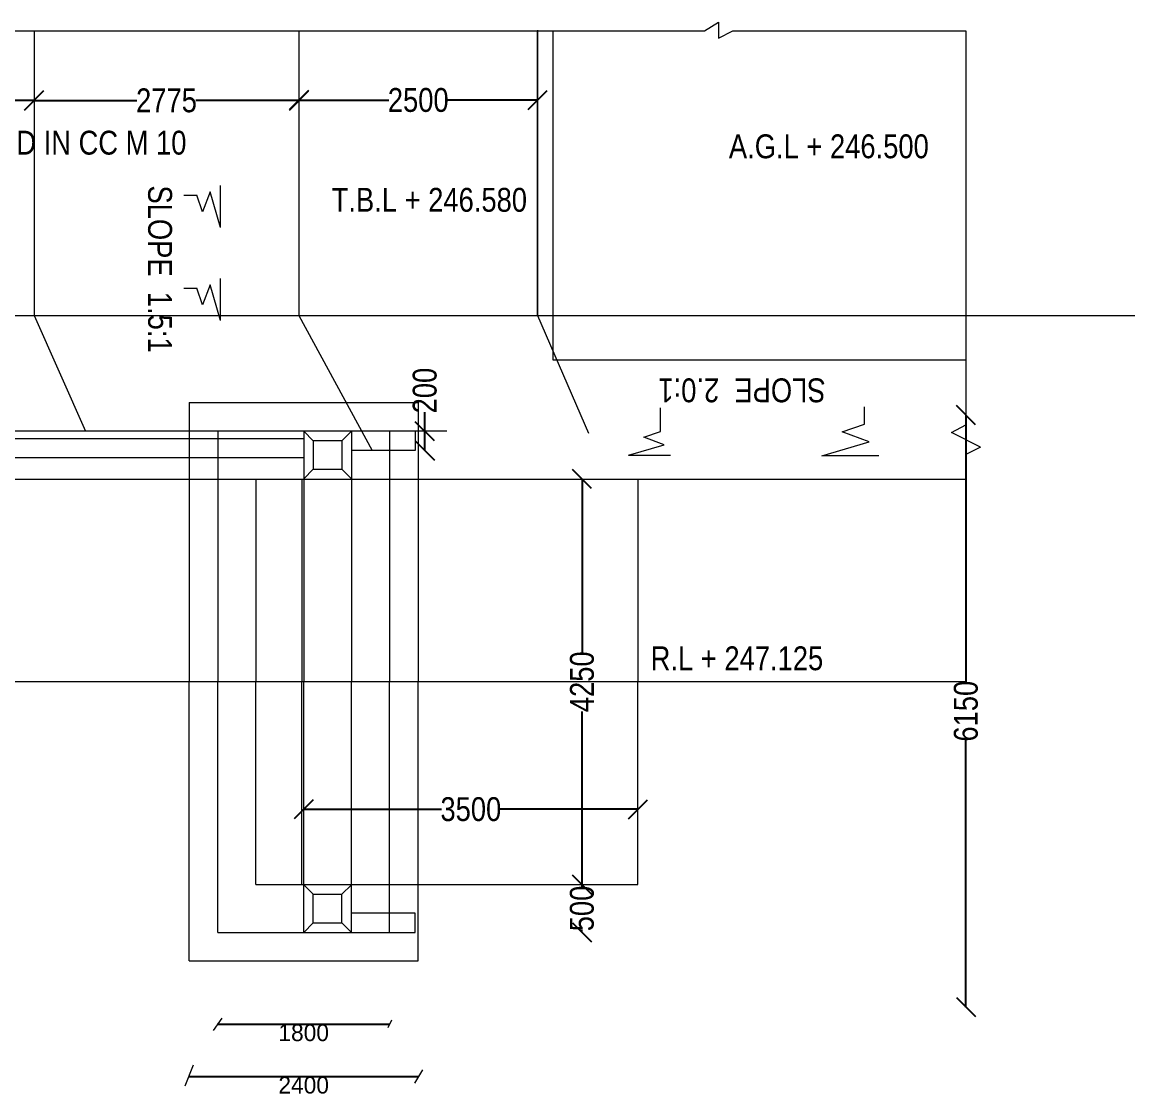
# Model space of a CAD drawing. Header units: millimetres. Extents: x 449716 to 511022, y -37103 to 8494.
# Drawn here: x 475907 to 487560, y -15981 to -4755 of the extents above; entities that cross this region are included whole.
import ezdxf

# ---------------------------------------------------------------- set-up
doc = ezdxf.new("R2010")
doc.units = ezdxf.units.MM
doc.header["$LTSCALE"] = 300
doc.header["$MEASUREMENT"] = 0
doc.layers.add('MAIN', color=7, linetype='Continuous')
doc.styles.add('ARIAL NARROW', font='ARIALN.TTF', dxfattribs={"height": 250})
doc.dimstyles.get("Standard").update_dxf_attribs({"dimtxt": 200, "dimasz": 200, "dimexe": 0.18, "dimexo": 0.0625, "dimgap": 0.09, "dimtad": 0, "dimdec": 0, "dimzin": 0, "dimdsep": 46, "dimtxsty": 'ARIAL NARROW', "dimcen": 0.0851, "dimdle": 0.1, "dimse1": 1, "dimse2": 1, "dimadec": 0, "dimazin": 0, "dimtfac": 1, "dimtdec": 0, "dimtofl": 0, "dimtmove": 0, "dimatfit": 3, "dimfxl": 1, "dimtolj": 1, "dimtzin": 0, "dimarcsym": 0})
doc.dimstyles.new('STANDARD$0', dxfattribs={"dimscale": 88.888889, "dimtxt": 0.02, "dimasz": 0.02, "dimexe": 0.05, "dimexo": 0.1, "dimgap": 0.002, "dimtad": 2, "dimdec": 0, "dimzin": 1, "dimdsep": 46, "dimtxsty": 'Standard', "dimcen": 0.09, "dimadec": 0, "dimazin": 0, "dimtfac": 1, "dimtdec": 4, "dimtofl": 0, "dimtmove": 0, "dimatfit": 3, "dimfxl": 1, "dimtolj": 1, "dimtzin": 1, "dimarcsym": 0})

# ---------------------------------------------------------------- blocks, each defined once
blk = doc.blocks.new('_Oblique')
at = {"color": 0, "linetype": 'ByBlock', "lineweight": -2}
blk.add_line((-0.5, -0.5), (0.5, 0.5), dxfattribs=at)
blk = doc.blocks.new('*D26')
at = {"layer": 'Defpoints', "color": 0, "lineweight": 9, "transparency": 16777216}
for p in [(478856, -11666), (482356, -11666), (478856, -13001)]:
    blk.add_point(p, dxfattribs=at)
at = {"layer": 'MAIN', "color": 0, "lineweight": -2, "transparency": 16777216}
for p, q in [((478855, -13001), (480300, -13001)), ((482356, -13001), (480911, -13001))]:
    blk.add_line(p, q, dxfattribs=at)
at = {"layer": 'MAIN', "color": 0, "lineweight": -2, "transparency": 16777216, "xscale": 200, "yscale": 200, "zscale": 200, "rotation": 180}
blk.add_blockref('_Oblique', (478856, -13001), dxfattribs=at)
at = {"layer": 'MAIN', "color": 0, "lineweight": -2, "transparency": 16777216, "xscale": 200, "yscale": 200, "zscale": 200}
blk.add_blockref('_Oblique', (482356, -13001), dxfattribs=at)
at = {"layer": 'MAIN', "color": 0, "lineweight": 9, "transparency": 16777216, "insert": (480606, -13001), "char_height": 250, "attachment_point": 5, "style": 'ARIAL NARROW'}
blk.add_mtext('\\A1;3500', dxfattribs=at)
blk = doc.blocks.new('*D30')
at = {"layer": 'Defpoints', "color": 0, "lineweight": 9, "transparency": 16777216}
for p in [(482128, -9540), (481771, -13790), (482128, -13790)]:
    blk.add_point(p, dxfattribs=at)
at = {"layer": 'MAIN', "color": 0, "lineweight": -2, "transparency": 16777216}
for p, q in [((481771, -9539), (481771, -11355)), ((481771, -13790), (481771, -11975))]:
    blk.add_line(p, q, dxfattribs=at)
at = {"layer": 'MAIN', "color": 0, "lineweight": -2, "transparency": 16777216, "xscale": 200, "yscale": 200, "zscale": 200}
for p, rotation in [((481771, -9540), 90), ((481771, -13790), 270)]:
    blk.add_blockref('_Oblique', p, dxfattribs=dict(at, rotation=rotation))
at = {"layer": 'MAIN', "color": 0, "lineweight": 9, "transparency": 16777216, "insert": (481771, -11665), "char_height": 250, "attachment_point": 5, "rotation": 90, "style": 'ARIAL NARROW'}
blk.add_mtext('\\A1;4250', dxfattribs=at)
blk = doc.blocks.new('*D31')
at = {"layer": 'Defpoints', "color": 0, "lineweight": 9, "transparency": 16777216}
for p in [(480612, -13790), (480612, -14290), (481770, -14290)]:
    blk.add_point(p, dxfattribs=at)
at = {"layer": 'MAIN', "color": 0, "lineweight": -2, "transparency": 16777216}
for p, q in [((481770, -13789), (481770, -13813)), ((481770, -14290), (481770, -14266))]:
    blk.add_line(p, q, dxfattribs=at)
at = {"layer": 'MAIN', "color": 0, "lineweight": -2, "transparency": 16777216, "xscale": 200, "yscale": 200, "zscale": 200}
for p, rotation in [((481770, -13790), 90), ((481770, -14290), 270)]:
    blk.add_blockref('_Oblique', p, dxfattribs=dict(at, rotation=rotation))
at = {"layer": 'MAIN', "color": 0, "lineweight": 9, "transparency": 16777216, "insert": (481770, -14040), "char_height": 250, "attachment_point": 5, "rotation": 90, "style": 'ARIAL NARROW'}
blk.add_mtext('\\A1;500', dxfattribs=at)
blk = doc.blocks.new('*D43')
at = {"layer": 'Defpoints', "color": 0, "lineweight": 9, "transparency": 16777216}
for p in [(470031, -5575), (476031, -5575), (476031, -5863)]:
    blk.add_point(p, dxfattribs=at)
at = {"layer": 'MAIN', "color": 0, "lineweight": -2, "transparency": 16777216}
for p, q in [((470031, -5575), (472724, -5575)), ((476031, -5575), (473337, -5575))]:
    blk.add_line(p, q, dxfattribs=at)
at = {"layer": 'MAIN', "color": 0, "lineweight": -2, "transparency": 16777216, "xscale": 200, "yscale": 200, "zscale": 200, "rotation": 180}
blk.add_blockref('_Oblique', (470031, -5575), dxfattribs=at)
at = {"layer": 'MAIN', "color": 0, "lineweight": -2, "transparency": 16777216, "xscale": 200, "yscale": 200, "zscale": 200}
blk.add_blockref('_Oblique', (476031, -5575), dxfattribs=at)
at = {"layer": 'MAIN', "color": 0, "lineweight": 9, "transparency": 16777216, "insert": (473031, -5575), "char_height": 250, "attachment_point": 5, "style": 'ARIAL NARROW'}
blk.add_mtext('\\A1;6000', dxfattribs=at)
blk = doc.blocks.new('*D44')
at = {"layer": 'Defpoints', "color": 0, "lineweight": 9, "transparency": 16777216}
for p in [(476031, -5575), (478805, -5575), (478805, -5575)]:
    blk.add_point(p, dxfattribs=at)
at = {"layer": 'MAIN', "color": 0, "lineweight": -2, "transparency": 16777216}
for p, q in [((476031, -5575), (477109, -5575)), ((478805, -5575), (477727, -5575))]:
    blk.add_line(p, q, dxfattribs=at)
at = {"layer": 'MAIN', "color": 0, "lineweight": -2, "transparency": 16777216, "xscale": 200, "yscale": 200, "zscale": 200, "rotation": 180}
blk.add_blockref('_Oblique', (476031, -5575), dxfattribs=at)
at = {"layer": 'MAIN', "color": 0, "lineweight": -2, "transparency": 16777216, "xscale": 200, "yscale": 200, "zscale": 200}
blk.add_blockref('_Oblique', (478805, -5575), dxfattribs=at)
at = {"layer": 'MAIN', "color": 0, "lineweight": 9, "transparency": 16777216, "insert": (477418, -5575), "char_height": 250, "attachment_point": 5, "style": 'ARIAL NARROW'}
blk.add_mtext('\\A1;2775', dxfattribs=at)
blk = doc.blocks.new('*D45')
at = {"layer": 'Defpoints', "color": 0, "lineweight": 9, "transparency": 16777216}
for p in [(478805, -5571), (481305, -5571), (481305, -5571)]:
    blk.add_point(p, dxfattribs=at)
at = {"layer": 'MAIN', "color": 0, "lineweight": -2, "transparency": 16777216}
for p, q in [((478804, -5571), (479747, -5571)), ((481305, -5571), (480362, -5571))]:
    blk.add_line(p, q, dxfattribs=at)
at = {"layer": 'MAIN', "color": 0, "lineweight": -2, "transparency": 16777216, "xscale": 200, "yscale": 200, "zscale": 200, "rotation": 180}
blk.add_blockref('_Oblique', (478805, -5571), dxfattribs=at)
at = {"layer": 'MAIN', "color": 0, "lineweight": -2, "transparency": 16777216, "xscale": 200, "yscale": 200, "zscale": 200}
blk.add_blockref('_Oblique', (481305, -5571), dxfattribs=at)
at = {"layer": 'MAIN', "color": 0, "lineweight": 9, "transparency": 16777216, "insert": (480055, -5571), "char_height": 250, "attachment_point": 5, "style": 'ARIAL NARROW'}
blk.add_mtext('\\A1;2500', dxfattribs=at)
blk = doc.blocks.new('*D61')
at = {"layer": 'Defpoints', "color": 0, "lineweight": 9, "transparency": 16777216}
for p in [(480071, -9042), (480124, -9042), (480071, -9242)]:
    blk.add_point(p, dxfattribs=at)
at = {"layer": 'MAIN', "color": 0, "lineweight": -2, "transparency": 16777216}
for p, q in [((480124, -9042), (480124, -8842)), ((480124, -9242), (480124, -9042))]:
    blk.add_line(p, q, dxfattribs=at)
at = {"layer": 'MAIN', "color": 0, "lineweight": -2, "transparency": 16777216, "xscale": 200, "yscale": 200, "zscale": 200}
for p, rotation in [((480124, -9042), 90), ((480124, -9242), 270)]:
    blk.add_blockref('_Oblique', p, dxfattribs=dict(at, rotation=rotation))
at = {"layer": 'MAIN', "color": 0, "lineweight": 9, "transparency": 16777216, "insert": (480124, -8614), "char_height": 250, "attachment_point": 5, "rotation": 90, "style": 'ARIAL NARROW'}
blk.add_mtext('\\A1;200', dxfattribs=at)
blk = doc.blocks.new('*D66')
at = {"layer": 'Defpoints', "color": 0, "lineweight": 9, "transparency": 16777216}
for p in [(485252, -8872), (485252, -15073), (485792, -15073)]:
    blk.add_point(p, dxfattribs=at)
at = {"layer": 'MAIN', "color": 0, "lineweight": -2, "transparency": 16777216}
for p, q in [((485792, -8872), (485792, -11666)), ((485792, -15073), (485792, -12279))]:
    blk.add_line(p, q, dxfattribs=at)
at = {"layer": 'MAIN', "color": 0, "lineweight": -2, "transparency": 16777216, "xscale": 200, "yscale": 200, "zscale": 200}
for p, rotation in [((485792, -8872), 90), ((485792, -15073), 270)]:
    blk.add_blockref('_Oblique', p, dxfattribs=dict(at, rotation=rotation))
at = {"layer": 'MAIN', "color": 0, "lineweight": 9, "transparency": 16777216, "insert": (485792, -11973), "char_height": 250, "attachment_point": 5, "rotation": 90, "style": 'ARIAL NARROW'}
blk.add_mtext('\\A1;6150', dxfattribs=at)
blk = doc.blocks.new('*D68')
at = {"color": 0, "linetype": 'ByBlock', "lineweight": -2, "transparency": 16777216}
for p, q in [((477955, -15244), (477955, -15249)), ((477957, -15253), (479753, -15253)), ((479755, -15244), (479755, -15249))]:
    blk.add_line(p, q, dxfattribs=at)
at = {"color": 0, "linetype": 'ByBlock', "lineweight": 9, "transparency": 16777216}
for points in [[(477957, -15253), (477957, -15253), (477955, -15253)], [(479753, -15253), (479753, -15253), (479755, -15253)]]:
    blk.add_solid(points, dxfattribs=at)
at = {"layer": 'Defpoints', "color": 0, "linetype": 'ByBlock', "lineweight": 9, "transparency": 16777216}
for p in [(477955, -15253), (479755, -15253), (479755, -15253)]:
    blk.add_point(p, dxfattribs=at)
at = {"color": 0, "linetype": 'ByBlock', "lineweight": 9, "transparency": 16777216, "insert": (478855, -15342), "char_height": 1.78, "attachment_point": 5}
blk.add_mtext('\\A1;{\\H100x;1800}', dxfattribs=at)
blk = doc.blocks.new('*D69')
at = {"color": 0, "linetype": 'ByBlock', "lineweight": -2, "transparency": 16777216}
for p, q in [((477655, -15793), (477655, -15798)), ((477657, -15802), (480054, -15802)), ((480055, -15793), (480055, -15798))]:
    blk.add_line(p, q, dxfattribs=at)
at = {"color": 0, "linetype": 'ByBlock', "lineweight": 9, "transparency": 16777216}
for points in [[(477657, -15802), (477657, -15802), (477655, -15802)], [(480054, -15802), (480054, -15802), (480055, -15802)]]:
    blk.add_solid(points, dxfattribs=at)
at = {"layer": 'Defpoints', "color": 0, "linetype": 'ByBlock', "lineweight": 9, "transparency": 16777216}
for p in [(477655, -15802), (480055, -15802), (480055, -15802)]:
    blk.add_point(p, dxfattribs=at)
at = {"color": 0, "linetype": 'ByBlock', "lineweight": 9, "transparency": 16777216, "insert": (478855, -15891), "char_height": 1.78, "attachment_point": 5}
blk.add_mtext('\\A1;{\\H100x;2400}', dxfattribs=at)

msp = doc.modelspace()

# ---------------------------------------------------------------- linework, layer by layer
at = {"color": 0, "linetype": 'ByBlock', "lineweight": 9}
for p, q in [((462756.7, -7828.5), (487560, -7828.5)), ((476031, -7828.5), (476570, -9040.4)), ((478805.3, -7828.5), (479571.9, -9242.3)), ((481305, -7828.5), (481838.5, -9059)), ((477997, -15189), (477908.5, -15320)), ((479775, -15209.5), (479738, -15289.5)), ((477697.5, -15682), (477609.5, -15900)), ((480100, -15731.5), (480017, -15869))]:
    msp.add_line(p, q, dxfattribs=at)
at = {"layer": 'MAIN', "color": 0, "lineweight": 9}
for p, q in [((483051.7, -4843.8), (483201.7, -4755.1)), ((483201.7, -4755.1), (483201.7, -4920.3)), ((474901.3, -4843.8), (483051.7, -4843.8)), ((476031, -4843.8), (476031, -7828.5)), ((478805, -4843.8), (478805.3, -7828.5)), ((481304.7, -4839.4), (481304.8, -7828.5)), ((481305, -7828.5), (481304.8, -4842.8)), ((481304.9, -4841.6), (481305, -7828.5)), ((481464.9, -4841.6), (481465, -8290.6)), ((483201.7, -4920.3), (483351.7, -4843.8)), ((483351.7, -4843.8), (485792, -4843.9)), ((485792, -4843.5), (485792, -8974.3)), ((477985.2, -6904.7), (477985.2, -6464.9)), ((477600.7, -6568.4), (477736.5, -6567.3)), ((477796.5, -6742.3), (477736.5, -6567.3)), ((477876.7, -6531), (477796.5, -6742.3)), ((477985.2, -6904.7), (477876.7, -6531)), ((477985.2, -7878.6), (477985.2, -7438.9)), ((477600.7, -7542.3), (477736.5, -7541.2)), ((477796.5, -7716.3), (477736.5, -7541.2)), ((477876.7, -7504.9), (477796.5, -7716.3)), ((477985.2, -7878.6), (477876.7, -7504.9)), ((481465.5, -8291.1), (485792, -8291.4)), ((477654.9, -8739.3), (477655.1, -11663.3)), ((477655.4, -8738.8), (480054.9, -8738.7)), ((480055.4, -8739.2), (480055.6, -11663.3)), ((482593.6, -9043.6), (482592.4, -8794.4)), ((484730.6, -8965.8), (484729.1, -8784.7)), ((484497.1, -9045.8), (484730.6, -8965.8)), ((480355.2, -9040.1), (466037.4, -9041)), ((477954.9, -9040.9), (477955.1, -11663.3)), ((478855.3, -9038.7), (478855.5, -11663.2)), ((478955.3, -9139.2), (478855.3, -9038.7)), ((479255.3, -9139.2), (479355.3, -9038.7)), ((479355.3, -9038.7), (479355.5, -11663.2)), ((479754.9, -9041), (479755.1, -11663.2)), ((480024.1, -9041), (480024.1, -9242.3)), ((482418.5, -9103.6), (482593.6, -9043.6)), ((484778.9, -9152.8), (484497.1, -9045.8)), ((485640.2, -9051.7), (485792, -8974.3)), ((485943.7, -9206.3), (485640.2, -9051.7)), ((467205.5, -9115.6), (478855.5, -9115.8)), ((478955.3, -9139.2), (478955.3, -9438.2)), ((478955.8, -9138.7), (479254.8, -9138.7)), ((479255.3, -9139.2), (479255.3, -9438.2)), ((482256.2, -9292.4), (482629.8, -9183.9)), ((482629.8, -9183.9), (482418.5, -9103.6)), ((484280.7, -9297.5), (484778.9, -9152.8)), ((467205.5, -9315.6), (478855.5, -9315.8)), ((480024.1, -9242.3), (479355.3, -9242.4)), ((482256.2, -9292.4), (482695.9, -9292.3)), ((484293.2, -9293.8), (484879.5, -9293.8)), ((485943.7, -9206.4), (485791.9, -9283.7)), ((485791.9, -9283.7), (485791.9, -11666.2)), ((478955.3, -9438.2), (478855.3, -9538.2)), ((478955.8, -9438.7), (479254.8, -9438.7)), ((479254.8, -9438.7), (479355.3, -9538.2)), ((458203.4, -9540.1), (485791.9, -9541.4)), ((478355.3, -9538.8), (478355.5, -11663.3)), ((478835.3, -9538.7), (478835.5, -11663.2)), ((482355.7, -9541.2), (482355.8, -11663.6)), ((485791.9, -11666.2), (458203.4, -11666.3)), ((477654.9, -14590.1), (477655.1, -11665.6)), ((477954.9, -14290.1), (477955.1, -11665.6)), ((478355.3, -13790.1), (478355.5, -11665.6)), ((478835.3, -13790.1), (478835.5, -11665.7)), ((478855.3, -14290.1), (478855.5, -11665.7)), ((479355.3, -14290.2), (479355.5, -11665.7)), ((479754.9, -14290), (479755.1, -11665.5)), ((480055.4, -14590.2), (480055.6, -11665.5)), ((482355.6, -13790.4), (482355.8, -11664.9)), ((485399.9, -11663.2), (485399.4, -11663.7)), ((478355.3, -13790.1), (482355.6, -13790.4)), ((478955.3, -13890.6), (478855.3, -13790.7)), ((479254.8, -13890.2), (479355.3, -13790.7)), ((478955.3, -14189.6), (478955.3, -13890.6)), ((478955.8, -13890.1), (479254.8, -13890.2)), ((479255.3, -14189.7), (479255.3, -13890.7)), ((480024.1, -14090.2), (479355.3, -14090.1)), ((480024.1, -14290.2), (480024.1, -14090.2)), ((478955.3, -14189.6), (478855.3, -14290.1)), ((478955.8, -14190.1), (479254.8, -14190.2)), ((479255.3, -14189.7), (479355.3, -14290.2)), ((477955.1, -14290.1), (480024.1, -14290.2)), ((477654.9, -14590.1), (480055.4, -14590.2))]:
    msp.add_line(p, q, dxfattribs=at)
for centre, start, end in [((481465.5, -8290.6), 180.00148, 269.99628), ((477655.4, -8739.3), 90.00139, 180.00417), ((480054.9, -8739.2), 359.99861, 90.00139), ((480054.9, -9039.2), 359.99861, 90.00139), ((478955.8, -9139.2), 90.00139, 180.00417), ((479254.8, -9139.2), 0.00417, 90.00139), ((478955.8, -9438.2), 180.00417, 270.00139), ((479254.8, -9438.2), 270.00139, 0.00417), ((478955.8, -13890.6), 89.99861, 179.99583), ((479254.8, -13890.7), 359.99583, 89.99861), ((478955.8, -14189.6), 179.99583, 269.99861), ((479254.8, -14189.7), 269.99861, 359.99583)]:
    msp.add_arc(centre, 0.5, start, end, dxfattribs=at)

# ---------------------------------------------------------------- texts
at = {"layer": 'MAIN', "color": 0, "lineweight": 9, "style": 'ARIAL NARROW'}
for s, p in [('100 MM THICK LINING FOR BED IN CC M 10', (471692.2, -6141.7)), ('A.G.L + 246.500', (483308.8, -6180)), ('T.B.L + 246.580', (479148.2, -6740.6))]:
    msp.add_text(s, height=250, dxfattribs=at).set_placement(p)
msp.add_text('R.L + 247.125', height=250, rotation=360, dxfattribs=at).set_placement((482489.6, -11544))
at = {"layer": 'MAIN', "color": 0, "lineweight": 9, "char_height": 250, "attachment_point": 4, "style": 'ARIAL NARROW'}
for s, insert, rotation in [('SLOPE  1.5:1', (477349.3, -6465.3), 270), ('SLOPE  2.0:1', (484321.7, -8609.5), 180)]:
    msp.add_mtext(s, dxfattribs=dict(at, insert=insert, rotation=rotation))

# ---------------------------------------------------------------- dimensions: what is measured, and where the dimension line sits
at = {"color": 0, "linetype": 'ByBlock', "lineweight": 9}
for base, p1, p2, picture, middle in [((479754.9, -15253), (477954.9, -15253), (479754.9, -15253), '*D68', (478854.9, -15342.1)), ((480055.3851, -15802), (477654.8904, -15802), (480055.3851, -15802), '*D69', (478855.1377, -15891.0667))]:
    dim = msp.add_linear_dim(base=base, p1=p1, p2=p2, text='{\\H100x;<>}', dimstyle='STANDARD$0', dxfattribs=at)
    dim.commit()
    dim.dimension.update_dxf_attribs({"geometry": picture, "text_midpoint": middle})
at = {"layer": 'MAIN', "color": 0, "lineweight": 9}
for base, p1, p2, dimstyle, override, picture, middle in [((476031, -5575.2), (470030.7, -5575.2), (476031, -5863.2), 'STANDARD$0', {"dimscale": 1, "dimtxt": 250, "dimasz": 200, "dimexe": 0.18, "dimexo": 0.0625, "dimgap": 0.09, "dimtad": 0, "dimzin": 0, "dimtxsty": 'ARIAL NARROW', "dimblk1": 'Oblique', "dimblk2": 'Oblique', "dimsah": 1, "dimcen": 0.0851, "dimdle": 0.1, "dimse1": 1, "dimse2": 1, "dimtdec": 0, "dimtzin": 0}, '*D43', (473030.8, -5575.2)), ((481304.7, -5570.9), (478804.6, -5571), (481304.7, -5570.9), 'STANDARD$0', {"dimscale": 1, "dimtxt": 250, "dimasz": 200, "dimexe": 0.18, "dimexo": 0.0625, "dimgap": 0.09, "dimtad": 0, "dimzin": 0, "dimtxsty": 'ARIAL NARROW', "dimblk1": 'Oblique', "dimblk2": 'Oblique', "dimsah": 1, "dimcen": 0.0851, "dimdle": 0.1, "dimse1": 1, "dimse2": 1, "dimtdec": 0, "dimtzin": 0}, '*D45', (480054.6, -5570.9)), ((478855.5, -13000.9), (482355.5, -11666.3), (478855.5, -11666.3), 'Standard', {"dimtxt": 250, "dimblk1": 'Oblique', "dimblk2": 'Oblique', "dimsah": 1}, '*D26', (480605.5, -13000.9))]:
    dim = msp.add_linear_dim(base=base, p1=p1, p2=p2, dimstyle=dimstyle, override=override, dxfattribs=at)
    dim.commit()
    dim.dimension.update_dxf_attribs({"geometry": picture, "text_midpoint": middle})
dim = msp.add_linear_dim(base=(478805, -5575.3), p1=(476031, -5575.3), p2=(478805, -5575.3), text='2775', dimstyle='STANDARD$0', override={"dimscale": 1, "dimtxt": 250, "dimasz": 200, "dimexe": 0.18, "dimexo": 0.0625, "dimgap": 0.09, "dimtad": 0, "dimzin": 0, "dimtxsty": 'ARIAL NARROW', "dimblk1": 'Oblique', "dimblk2": 'Oblique', "dimsah": 1, "dimcen": 0.0851, "dimdle": 0.1, "dimse1": 1, "dimse2": 1, "dimtdec": 0, "dimtzin": 0}, dxfattribs=at)
dim.commit()
dim.dimension.update_dxf_attribs({"geometry": '*D44', "text_midpoint": (477418, -5575.3)})
for base, p1, p2, dimstyle, override, picture, middle in [((480124, -9042), (480071, -9242.3), (480071, -9042), 'STANDARD$0', {"dimscale": 1, "dimtxt": 250, "dimasz": 200, "dimexe": 0.18, "dimexo": 0.0625, "dimgap": 0.09, "dimtad": 0, "dimzin": 0, "dimtxsty": 'ARIAL NARROW', "dimblk1": 'Oblique', "dimblk2": 'Oblique', "dimsah": 1, "dimcen": 0.0851, "dimdle": 0.1, "dimse1": 1, "dimse2": 1, "dimtdec": 0, "dimtzin": 0}, '*D61', (480124, -8614.1)), ((481771.5, -13789.6), (482128.1, -9539.6), (482128.1, -13789.6), 'Standard', {"dimtxt": 250, "dimblk1": 'Oblique', "dimblk2": 'Oblique', "dimsah": 1}, '*D30', (481771.5, -11664.6)), ((481769.9, -14289.5), (480612.4, -13789.6), (480612.4, -14289.5), 'Standard', {"dimtxt": 250, "dimblk1": 'Oblique', "dimblk2": 'Oblique', "dimsah": 1}, '*D31', (481769.9, -14039.6))]:
    dim = msp.add_linear_dim(base=base, p1=p1, p2=p2, angle=90, dimstyle=dimstyle, override=override, dxfattribs=at)
    dim.commit()
    dim.dimension.update_dxf_attribs({"geometry": picture, "text_midpoint": middle})
dim = msp.add_linear_dim(base=(485791.9, -15073.2), p1=(485252.3, -8872.2), p2=(485252.5, -15073.2), angle=90, text='6150', dimstyle='Standard', override={"dimtxt": 250, "dimblk1": 'Oblique', "dimblk2": 'Oblique', "dimsah": 1}, dxfattribs=at)
dim.commit()
dim.dimension.update_dxf_attribs({"geometry": '*D66', "text_midpoint": (485791.9, -11972.7)})

doc.saveas('drawing.dxf')
